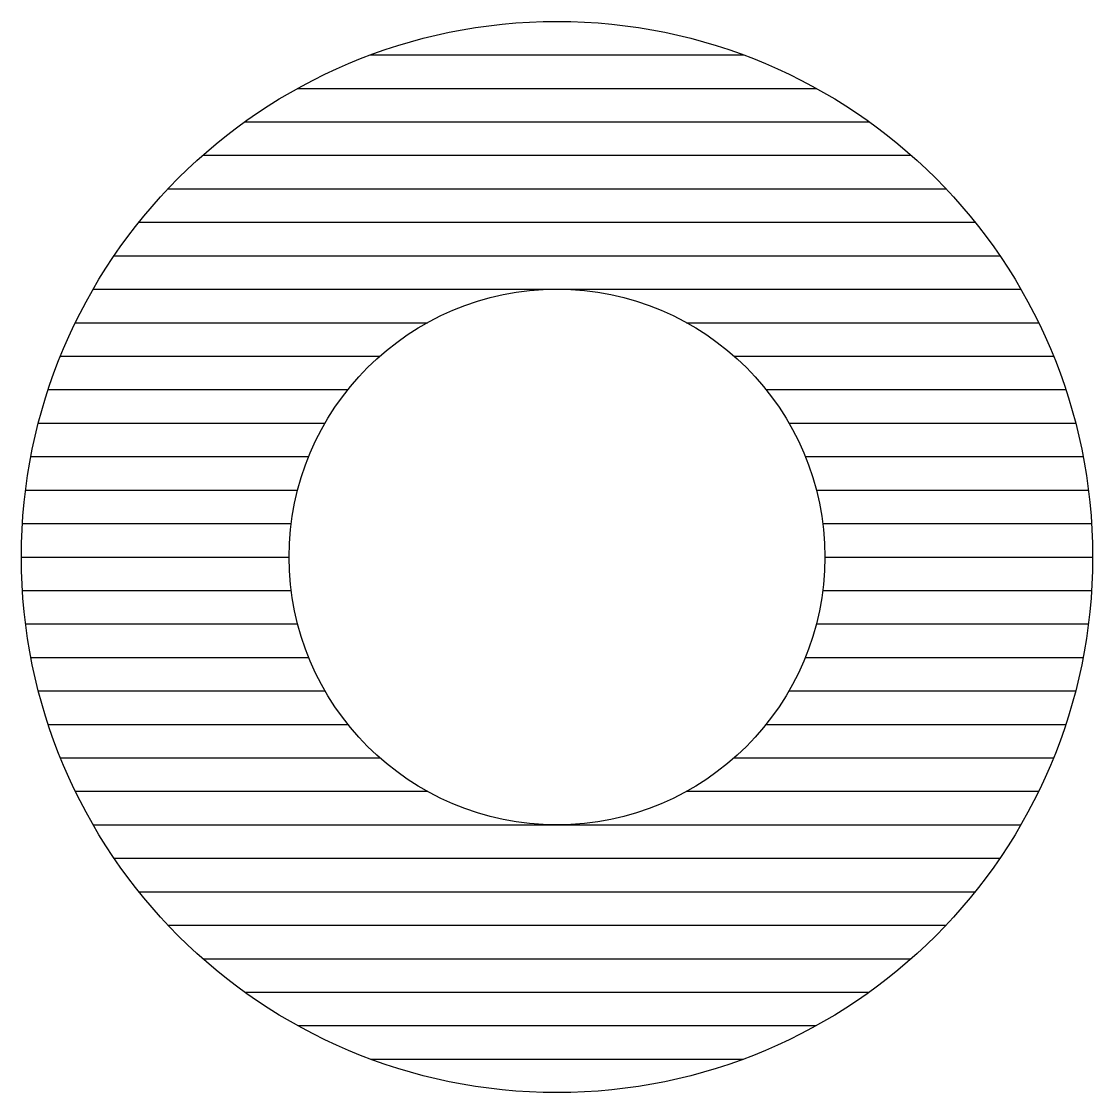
# Model space of a CAD drawing. Extents: x 1 to 5, y 1 to 5.
import ezdxf

# ---------------------------------------------------------------- set-up
doc = ezdxf.new("R2010")
doc.units = 0

msp = doc.modelspace()

# ---------------------------------------------------------------- linework, layer by layer
at = {"layer": '', "color": 0}
for p, q in [((2.304, 4.875), (3.696, 4.875)), ((2.0318, 4.75), (3.9682, 4.75)), ((1.8341, 4.625), (4.1659, 4.625)), ((1.6771, 4.5), (4.3229, 4.5)), ((1.5476, 4.375), (4.4524, 4.375)), ((1.4388, 4.25), (4.5612, 4.25)), ((1.3464, 4.125), (4.6536, 4.125)), ((1.2679, 4), (4.7321, 4)), ((1.2016, 3.875), (2.5159, 3.875)), ((3.4841, 3.875), (4.7984, 3.875)), ((1.146, 3.75), (2.3386, 3.75)), ((3.6614, 3.75), (4.854, 3.75)), ((1.1002, 3.625), (2.2194, 3.625)), ((3.7806, 3.625), (4.8998, 3.625)), ((1.0635, 3.5), (2.134, 3.5)), ((3.866, 3.5), (4.9365, 3.5)), ((1.0355, 3.375), (2.073, 3.375)), ((3.927, 3.375), (4.9645, 3.375)), ((1.0157, 3.25), (2.0318, 3.25)), ((3.9682, 3.25), (4.9843, 3.25)), ((1.0039, 3.125), (2.0078, 3.125)), ((3.9922, 3.125), (4.9961, 3.125)), ((1, 3), (2, 3)), ((4, 3), (5, 3)), ((1.0039, 2.875), (2.0078, 2.875)), ((3.9922, 2.875), (4.9961, 2.875)), ((1.0157, 2.75), (2.0318, 2.75)), ((3.9682, 2.75), (4.9843, 2.75)), ((1.0355, 2.625), (2.073, 2.625)), ((3.927, 2.625), (4.9645, 2.625)), ((1.0635, 2.5), (2.134, 2.5)), ((3.866, 2.5), (4.9365, 2.5)), ((1.1002, 2.375), (2.2194, 2.375)), ((3.7806, 2.375), (4.8998, 2.375)), ((1.146, 2.25), (2.3386, 2.25)), ((3.6614, 2.25), (4.854, 2.25)), ((1.2016, 2.125), (2.5159, 2.125)), ((3.4841, 2.125), (4.7984, 2.125)), ((1.2679, 2), (4.7321, 2)), ((1.3464, 1.875), (4.6536, 1.875)), ((1.4388, 1.75), (4.5612, 1.75)), ((1.5476, 1.625), (4.4524, 1.625)), ((1.6771, 1.5), (4.3229, 1.5)), ((1.8341, 1.375), (4.1659, 1.375)), ((2.0318, 1.25), (3.9682, 1.25)), ((2.304, 1.125), (3.696, 1.125))]:
    msp.add_line(p, q, dxfattribs=at)
for radius in [2, 1]:
    msp.add_circle((3, 3), radius, dxfattribs=at)

doc.saveas('drawing.dxf')
